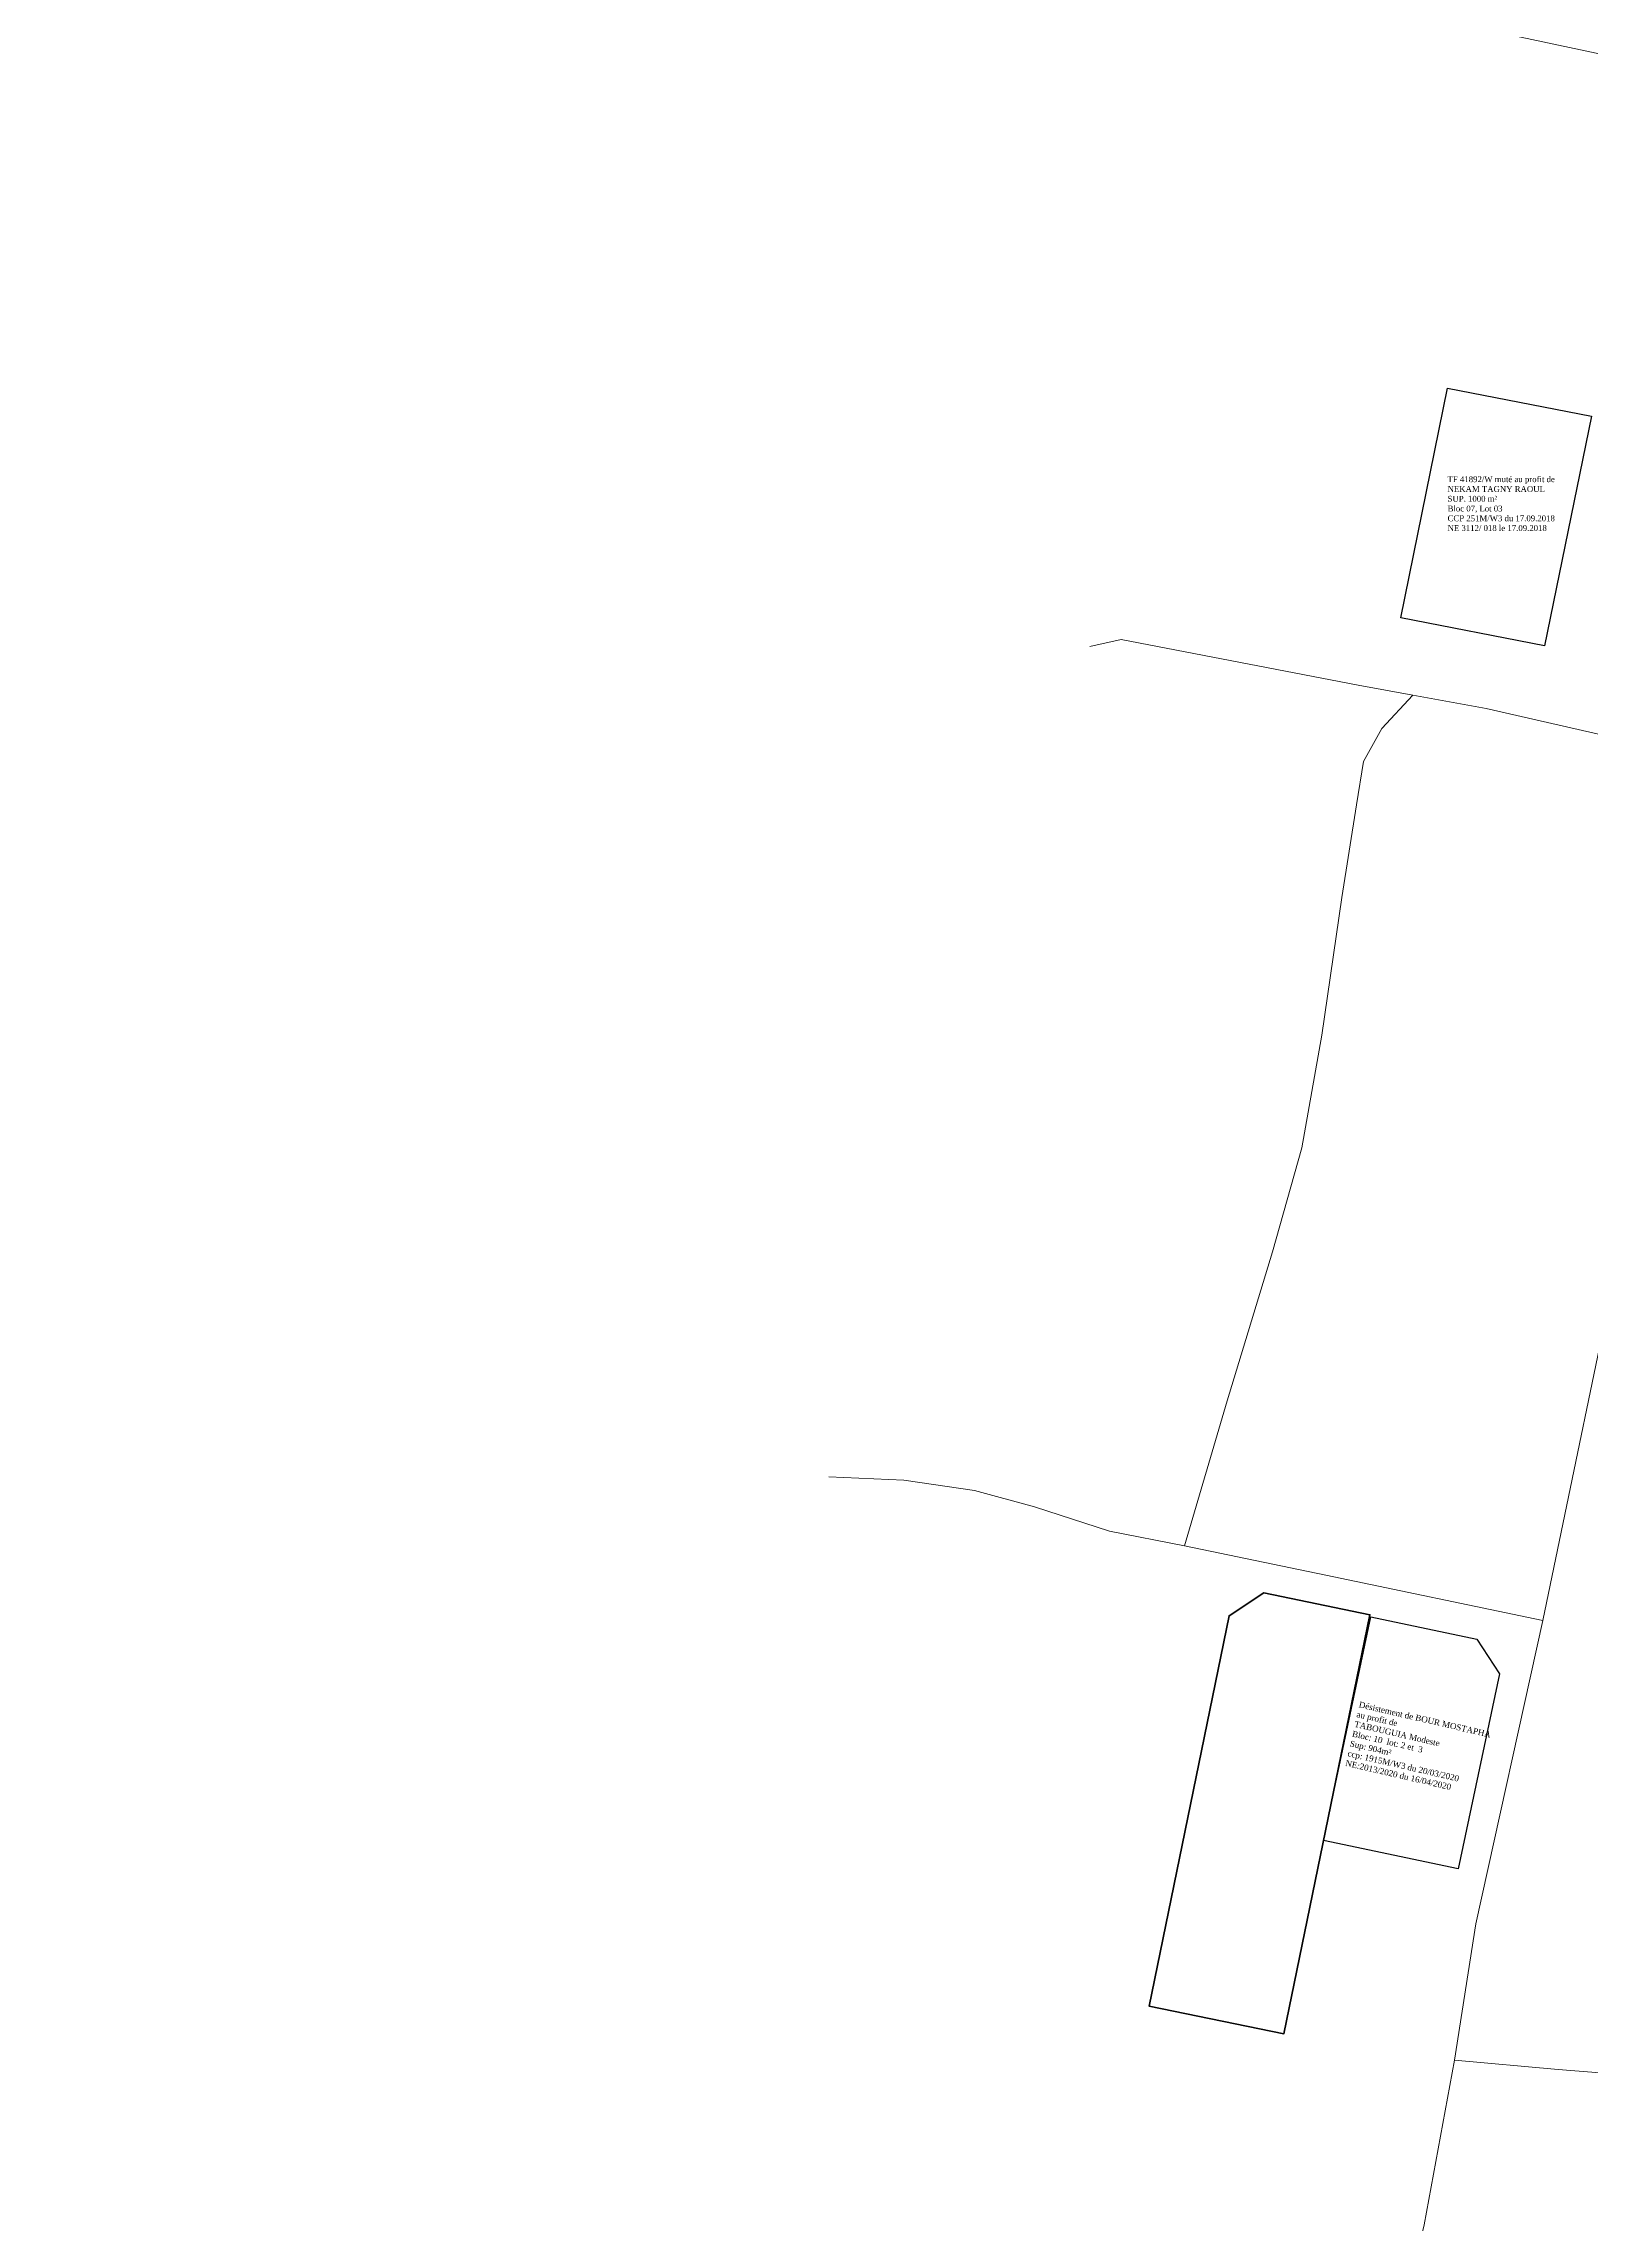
# Model space of a CAD drawing. Header units: millimetres. Extents: x 589619 to 593486, y 440379 to 445141.
# Drawn here: x 591207.4 to 591471.7, y 443443.1 to 443815.4 of the extents above; entities that cross this region are included whole.
import ezdxf

# ---------------------------------------------------------------- set-up
doc = ezdxf.new("R2010")
doc.units = ezdxf.units.MM
doc.header["$LTSCALE"] = 10
doc.layers.add('end maj 26 02 2021', color=7, linetype='Continuous')
doc.layers.add('Roads_others', color=24, linetype='Continuous', lineweight=9)
doc.styles.add('Times 1.0', font='times.ttf', dxfattribs={"width": 0.99, "height": 1})

msp = doc.modelspace()

# ---------------------------------------------------------------- linework, layer by layer
at = {"layer": 'end maj 26 02 2021', "color": 3, "lineweight": -3, "flags": 128}
msp.add_lwpolyline([(591447.14, 443756.52), (591471.68, 443751.76), (591463.68, 443712.57), (591439.13, 443717.32)], close=True, dxfattribs=at)
msp.add_lwpolyline([(591447.14, 443756.52), (591471.68, 443751.76), (591463.68, 443712.57), (591439.13, 443717.32)], close=True, dxfattribs=at)
msp.add_lwpolyline([(591447.14, 443756.52), (591471.68, 443751.76), (591463.68, 443712.57), (591439.13, 443717.32)], close=True, dxfattribs=at)
msp.add_lwpolyline([(591447.14, 443756.52), (591471.68, 443751.76), (591463.68, 443712.57), (591439.13, 443717.32)], close=True, dxfattribs=at)
at = {"layer": 'end maj 26 02 2021', "color": 5, "flags": 128}
msp.add_lwpolyline([(591415.73, 443550.9), (591433.86, 443547.18), (591419.18, 443475.66), (591396.16, 443480.38), (591409.83, 443547.01)], close=True, dxfattribs=at)
msp.add_lwpolyline([(591415.73, 443550.9), (591433.86, 443547.18), (591419.18, 443475.66), (591396.16, 443480.38), (591409.83, 443547.01)], close=True, dxfattribs=at)
msp.add_lwpolyline([(591415.73, 443550.9), (591433.86, 443547.18), (591419.18, 443475.66), (591396.16, 443480.38), (591409.83, 443547.01)], close=True, dxfattribs=at)
at = {"layer": 'end maj 26 02 2021', "color": 6, "lineweight": 40, "flags": 128}
msp.add_lwpolyline([(591415.73, 443550.9), (591433.86, 443547.18), (591419.18, 443475.66), (591396.16, 443480.38), (591409.83, 443547.01)], close=True, dxfattribs=at)
at = {"layer": 'end maj 26 02 2021', "color": 150}
msp.add_lwpolyline([(591434, 443546.82), (591452.11, 443543.01), (591455.97, 443537.08), (591448.96, 443503.8), (591425.97, 443508.66)], close=True, dxfattribs=at)
msp.add_lwpolyline([(591434, 443546.82), (591452.11, 443543.01), (591455.97, 443537.08), (591448.96, 443503.8), (591425.97, 443508.66)], close=True, dxfattribs=at)
msp.add_lwpolyline([(591434, 443546.82), (591452.11, 443543.01), (591455.97, 443537.08), (591448.96, 443503.8), (591425.97, 443508.66)], close=True, dxfattribs=at)
msp.add_lwpolyline([(591434, 443546.82), (591452.11, 443543.01), (591455.97, 443537.08), (591448.96, 443503.8), (591425.97, 443508.66)], close=True, dxfattribs=at)
at = {"layer": 'Roads_others'}
for points in [[(591363.11, 443831.82), (591370.91, 443831.72), (591380.78, 443831.14), (591392.3, 443829.22), (591408.01, 443826.49), (591436.61, 443821.32), (591476.28, 443812.92), (591505.22, 443807.92), (591515.38, 443805.87)], [(591515.38, 443805.87), (591513.36, 443792.22), (591493.1, 443692.9), (591491.53, 443681.61), (591463.39, 443546.2), (591451.98, 443494.4), (591448.31, 443471.16), (591443.13, 443443.07), (591436.48, 443415.07), (591427.92, 443381.59), (591422.66, 443361.85), (591418.38, 443346.27), (591415.24, 443336.46), (591394.27, 443339.84), (591360.2, 443347.22), (591345.87, 443349.51), (591305.21, 443358.41), (591295.34, 443360.57), (591285.77, 443362.66), (591254.07, 443368.7), (591237.51, 443371.47), (591220.66, 443373.94), (591207.41, 443376.43)], [(591386.06, 443712.47), (591391.41, 443713.66), (591431.84, 443705.86), (591441.19, 443704.17), (591453.74, 443701.88), (591493.1, 443692.9)], [(591402.22, 443558.97), (591409.48, 443583.67), (591417.21, 443609.11), (591422.25, 443626.87), (591425.65, 443646.1), (591429.06, 443669.62), (591431.57, 443685.44), (591432.75, 443692.84), (591435.88, 443698.47), (591441.19, 443704.17)], [(591341.47, 443570.73), (591354.27, 443570.16), (591366.33, 443568.39), (591376.61, 443565.6), (591389.41, 443561.47), (591402.22, 443558.97), (591426.34, 443553.96), (591463.39, 443546.2)], [(591448.31, 443471.16), (591466.03, 443469.55), (591484.65, 443468.09), (591511.15, 443465.31), (591535.12, 443460.76), (591562.53, 443453.39), (591585.3, 443447.05), (591600.43, 443442.33)]]:
    msp.add_lwpolyline(points, dxfattribs=at)

# ---------------------------------------------------------------- texts
at = {"layer": 'end maj 26 02 2021', "color": 150, "linetype": 'ByBlock', "lineweight": -3, "ltscale": 0.0014, "insert": (591447.13, 443741.5), "char_height": 1, "width": 96.5977, "attachment_point": 1, "style": 'Times 1.0'}
msp.add_mtext('{\\C1;TF 41892/W muté au profit de\\C256;\\PNEKAM TAGNY RAOUL\\PSUP. 1000 m²\\PBloc 07, Lot 03\\PCCP 251M/W3 du 17.09.2018\\PNE 3112/ 018 le 17.09.2018}', dxfattribs=at)
msp.add_mtext('{\\C1;TF 41892/W muté au profit de\\C256;\\PNEKAM TAGNY RAOUL\\PSUP. 1000 m²\\PBloc 07, Lot 03\\PCCP 251M/W3 du 17.09.2018\\PNE 3112/ 018 le 17.09.2018}', dxfattribs=at)
msp.add_mtext('{\\C1;TF 41892/W muté au profit de\\C256;\\PNEKAM TAGNY RAOUL\\PSUP. 1000 m²\\PBloc 07, Lot 03\\PCCP 251M/W3 du 17.09.2018\\PNE 3112/ 018 le 17.09.2018}', dxfattribs=at)
msp.add_mtext('{\\C1;TF 41892/W muté au profit de\\C256;\\PNEKAM TAGNY RAOUL\\PSUP. 1000 m²\\PBloc 07, Lot 03\\PCCP 251M/W3 du 17.09.2018\\PNE 3112/ 018 le 17.09.2018}', dxfattribs=at)
at = {"layer": 'end maj 26 02 2021', "insert": (591432.13, 443532.4), "char_height": 1.0248, "attachment_point": 1, "rotation": 346.9963}
msp.add_mtext_dynamic_manual_height_columns('{\\fTimes New Roman|b0|i0|c0|p18;\\C1;Désistement de BOUR MOSTAPHA\\Pau profit de\\P\\C256;TABOUGUIA Modeste\\PBloc: 10  lot: 2 et  3\\PSup: 904m²\\Pccp: 1915M/W3 du 20/03/2020\\PNE:2013/2020 du 16/04/2020}', width=298.657, gutter_width=12.5, heights=[87.94], dxfattribs=at)
msp.add_mtext_dynamic_manual_height_columns('{\\fTimes New Roman|b0|i0|c0|p18;\\C1;Désistement de BOUR MOSTAPHA\\Pau profit de\\P\\C256;TABOUGUIA Modeste\\PBloc: 10  lot: 2 et  3\\PSup: 904m²\\Pccp: 1915M/W3 du 20/03/2020\\PNE:2013/2020 du 16/04/2020}', width=298.657, gutter_width=12.5, heights=[87.94], dxfattribs=at)

doc.saveas('drawing.dxf')
